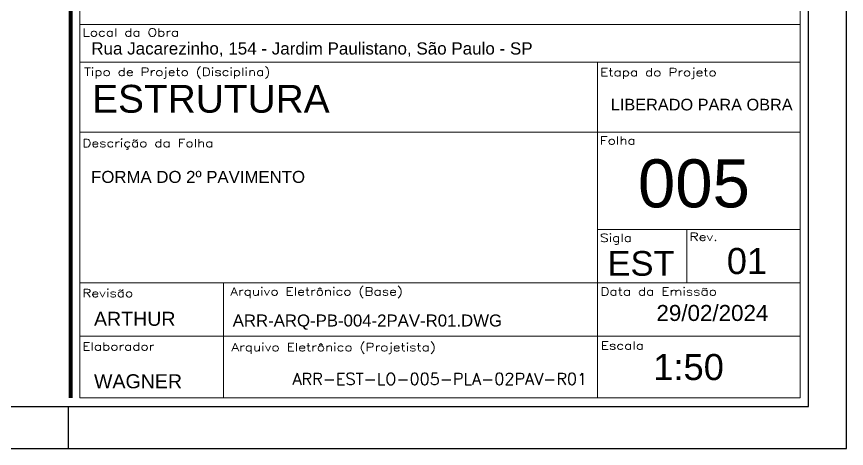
# Model space of a CAD drawing. Header units: inches. Extents: x 17515 to 34518, y -9122 to -4917.
# Drawn here: x 22468 to 23455, y -9122 to -8609 of the extents above; entities that cross this region are included whole.
import ezdxf

# ---------------------------------------------------------------- set-up
doc = ezdxf.new("R2010")
doc.units = ezdxf.units.IN
doc.header["$LTSCALE"] = 50
doc.header["$MEASUREMENT"] = 0
doc.layers.add('FOLHA', color=7, linetype='Continuous')
doc.styles.add('ROMANS', font='romans.shx')
doc.styles.add('TEXTO1', font='romans.shx', dxfattribs={"width": 1.25, "height": 0.175})
doc.styles.add('TEXTO2', font='arial.ttf', dxfattribs={"height": 0.35})

msp = doc.modelspace()

# ---------------------------------------------------------------- linework, layer by layer
at = {"lineweight": 0}
for p, q in [((22543.329, -7483.16), (22543.329, -9061.857)), ((23400.129, -7483.16), (23400.129, -9061.857)), ((23400.129, -8617.731), (22543.329, -8617.731)), ((23400.129, -8662.579), (22543.329, -8662.579)), ((23400.129, -8662.579), (22543.329, -8662.579)), ((23159.245, -8662.579), (23159.245, -9061.857)), ((23400.129, -8745.811), (22543.329, -8745.811)), ((23159.245, -8861.591), (23400.129, -8861.591)), ((23265.453, -8861.591), (23265.453, -8925.004)), ((23400.129, -8925.004), (22543.329, -8925.004)), ((22714.391, -8925.004), (22714.391, -9061.857)), ((23400.129, -8988.417), (22543.329, -8988.417)), ((23400.129, -9061.857), (22543.329, -9061.857))]:
    msp.add_line(p, q, dxfattribs=at)
at = {"layer": 'FOLHA', "color": 1}
for p, q in [((23410.129, -9071.857), (23410.129, -4966.857)), ((17640.129, -9071.857), (23410.129, -9071.857))]:
    msp.add_line(p, q, dxfattribs=at)
at = {"layer": 'FOLHA'}
msp.add_line((22530.129, -9121.857), (22530.129, -9071.857), dxfattribs=at)
msp.add_lwpolyline([(17515.129, -4916.857), (17515.129, -9121.857), (23455.129, -9121.857), (23455.129, -4916.857)], close=True, dxfattribs=at)
at = {"layer": 'FOLHA', "color": 252, "const_width": 5}
msp.add_lwpolyline([(22532.629, -9061.857), (22532.629, -4976.857)], dxfattribs=at)

# ---------------------------------------------------------------- texts
at = {"lineweight": 0, "style": 'TEXTO1', "width": 1.25}
for s, p in [('Local da Obra', (22546.641, -8632.069)), ('Tipo de Projeto (Disciplina)', (22548.472, -8679.078)), ('Etapa do Projeto', (23162.331, -8679.445)), ('Folha', (23161.997, -8760.72)), ('Descrição da Folha', (22546.458, -8763.644)), ('Sigla', (23162.127, -8876.295)), ('Rev.', (23268.628, -8875.011)), ('Arquivo Eletrônico (Base)', (22722.462, -8939.995)), ('Data da Emissão', (23162.634, -8940.095)), ('Revisão', (22546.405, -8942.037)), ('Elaborador', (22546.405, -9005.45)), ('Arquivo Eletrônico (Projetista)', (22723.742, -9006.251)), ('Escala', (23163.085, -9004.417))]:
    msp.add_text(s, height=9.576, dxfattribs=at).set_placement(p)
at = {"lineweight": 0, "style": 'TEXTO2'}
for s, height, p in [('Rua Jacarezinho, 154 - Jardim Paulistano, São Paulo - SP', 14.4756, (22557.088, -8653.616)), ('ESTRUTURA', 33.0947, (22558.083, -8722.773)), ('LIBERADO PARA OBRA', 13.86256, (23174.93, -8720.087)), ('005', 57.12, (23207.213, -8835.373)), ('EST', 29.376, (23170.999, -8916.616))]:
    msp.add_text(s, height=height, dxfattribs=at).set_placement(p)
at = {"style": 'TEXTO2'}
msp.add_text('FORMA DO 2º PAVIMENTO', height=14.28, dxfattribs=at).set_placement((22556.888, -8806.253))
at = {"color": 7, "lineweight": 0, "insert": (23146.767, -9032.32), "char_height": 14, "attachment_point": 3, "style": 'ROMANS'}
msp.add_mtext('ARR-EST-LO-005-PLA-02PAV-R01', dxfattribs=at)
at = {"color": 7, "lineweight": 0, "style": 'TEXTO2'}
for tag, p, s, height in [('01', (23312.855, -8914.564), '', 30.94), ('29/02/2024', (23229.246, -8970.37), '', 19.04), ('ARTHUR', (22560.317, -8976.143), '', 16.66), ('ARR-ARQ-PB-004-2PAV-R01.DWG', (22725.281, -8976.947), '', 14.28), ('1:50', (23225.34, -9040.604), 'ESCALA', 30.94), ('WAGNER', (22560.317, -9050.387), '', 16.66)]:
    msp.add_attdef(tag, p, s, height=height, dxfattribs=at)

doc.saveas('drawing.dxf')
